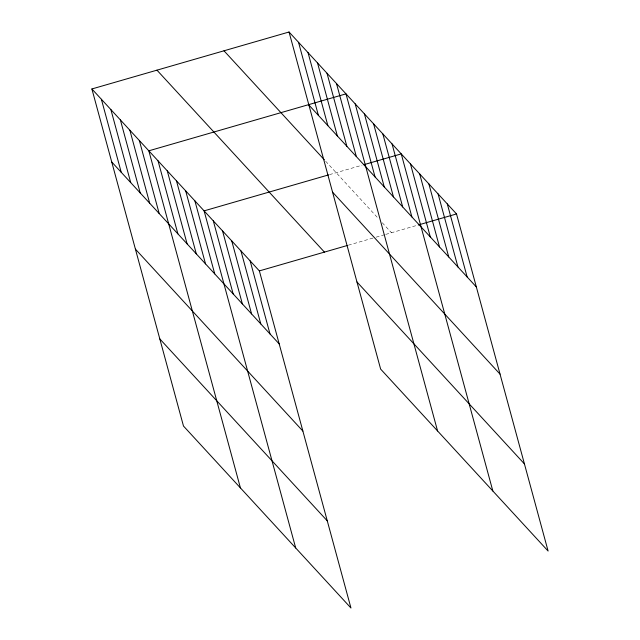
<?xml version="1.0" encoding="UTF-8"?>
<svg xmlns="http://www.w3.org/2000/svg" width="640" height="640" viewBox="0 0 640 640"><rect width="100%" height="100%" fill="white"/><g stroke="black" fill="none" stroke-linecap="round" stroke-linejoin="round"><path stroke-width="0.48" stroke-dasharray="3.2 2.4" d="M329.488 174.632L362.024 165.232M348.36 245.192L375.176 237.44M376.136 237.168L384.752 234.68M385.712 234.4L417.288 225.28M325.664 161.264L378.296 218.448M382.24 222.736L391.456 232.736"/><path stroke-width="0.96" d="M91.896 88.96L259.36 270.904L350.952 608L183.488 426.056L91.896 88.96L289.048 32L456.512 213.944L548.104 551.04L380.64 369.096L289.048 32M328.528 174.912L204.104 210.864L295.688 547.96M363.936 164.68L401.248 153.904L492.84 491M259.36 270.904L347.408 245.464M418.24 225L456.512 213.944M308.888 105.032L476.36 286.976M223.992 50.8L324.352 159.832M332.568 192.176L500.032 374.12M356.96 281.96L524.424 463.904M156.96 70.16L324.424 252.104M111.744 161.992L279.208 343.936M135.416 249.136L302.88 431.08M159.808 338.912L327.272 520.856M447.304 203.936L467.144 276.968M438.096 193.928L457.936 266.96M428.88 183.92L448.728 256.952M419.672 173.92L439.512 246.952M410.464 163.912L430.304 236.944M392.04 143.896L411.88 216.928M382.832 133.888L402.672 206.92M373.616 123.88L393.464 196.912M364.408 113.872L384.248 186.904M355.2 103.864L375.04 176.904M437.576 430.96L345.984 93.864L148.84 150.816L240.424 487.92M336.496 83.552L356.336 156.584M327.008 73.24L346.848 146.272M317.52 62.928L337.36 135.96M308.032 52.624L327.872 125.656M298.536 42.312L318.384 115.344M250.152 260.896L269.992 333.928M240.944 250.888L260.784 323.92M231.728 240.88L251.576 313.912M222.52 230.872L242.36 303.904M213.312 220.864L233.152 293.896M194.888 200.856L214.736 273.888M185.68 190.848L205.52 263.88M176.472 180.84L196.312 253.872M167.256 170.832L187.104 243.864M158.048 160.824L177.888 233.856M139.344 140.512L159.192 213.544M129.856 130.2L149.696 203.232M120.368 119.888L140.208 192.92M110.88 109.576L130.72 182.608M101.384 99.272L121.232 172.304"/></g></svg>
